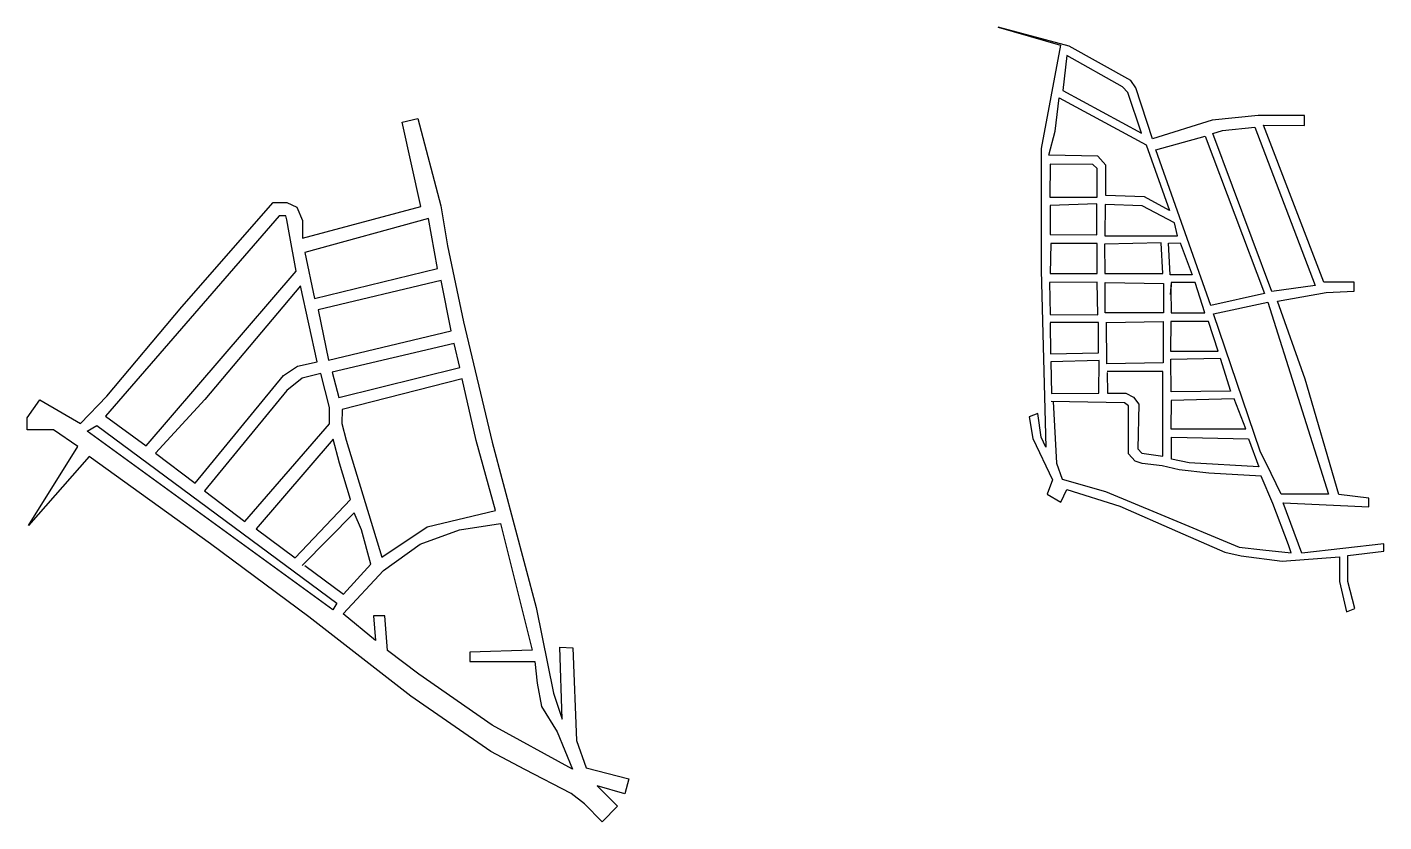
# Model space of a CAD drawing. Header units: millimetres. Extents: x 3404075 to 7267966, y 2999126 to 5261032.
import ezdxf

# ---------------------------------------------------------------- set-up
doc = ezdxf.new("R2010")
doc.units = ezdxf.units.MM

msp = doc.modelspace()

# ---------------------------------------------------------------- linework, layer by layer
for points in [[(6169512, 5261032), (6347094, 5210059), (6291596, 4915232), (6292367, 4567985), (6305012, 4065587), (6292335, 4094095), (6282034, 4161406), (6257470, 4151903), (6267798, 4089946), (6324056, 3972747), (6309450, 3931613), (6309450, 3931613), (6309450, 3931613), (6347827, 3909395), (6365259, 3945031), (6365259, 3945031)], [(6365259, 3945031), (6516011, 3897215), (6680031, 3825945), (6814733, 3766553), (6861482, 3756258), (6977960, 3741213), (7141187, 3753883), (7141187, 3683405), (7161789, 3597089), (7185560, 3606591), (7164958, 3683405), (7164958, 3757050), (7267966, 3769721), (7267966, 3790310), (7034218, 3764177), (6981130, 3907510), (7165751, 3898799), (7225307, 3895989), (7225307, 3920180), (7139603, 3930474), (7043738, 4258708), (6964628, 4481514), (7103292, 4506063), (7183321, 4509231), (7183321, 4535363), (7096953, 4535363), (6925007, 4982323), (7042277, 4980739), (7042277, 5010039), (6909952, 5010039), (6779211, 4996577), (6608853, 4943520), (6562014, 5088025), (6546959, 5109406), (6371846, 5206808), (6169512, 5261032)], [(6365507, 5179884), (6353622, 5080898), (6577862, 4958947), (6539036, 5074563), (6523981, 5091192), (6365507, 5179884)], [(6343321, 5059517), (6591332, 4925687), (6657895, 4739259), (6586582, 4778062), (6476443, 4782022), (6476443, 4868338), (6453465, 4893678), (6314008, 4896846), (6331440, 4964948), (6343321, 5059517)], [(3439960, 4200388), (3555663, 4133359), (3631421, 4210399), (3844833, 4465048), (4104790, 4761561), (4143998, 4761561), (4171909, 4748943), (4187858, 4710422), (4187858, 4660612), (4525446, 4750271), (4472518, 4990986), (4517042, 5000949), (4582167, 4752559), (4601439, 4638990), (4646654, 4422716), (4728823, 4079924), (4854149, 3608875), (4903320, 3365329), (4927908, 3291609), (4921263, 3496166), (4958477, 3494837), (4968446, 3230508), (4995692, 3152803), (5117968, 3121589), (5106006, 3078419), (5027590, 3101664), (5085405, 3043884), (5041595, 2999126), (4991754, 3050265), (4953875, 3079488), (4821631, 3148559), (4724455, 3199314), (4497085, 3356755), (4206524, 3582827), (3926627, 3790890), (3580843, 4039001), (3408062, 3843078), (3408062, 3843078), (3548280, 4067559), (3479168, 4114713), (3404075, 4114713), (3404075, 4148584), (3439960, 4200388)], [(6759463, 4950812), (6928270, 4502609), (6775599, 4468357), (6618994, 4912232), (6759463, 4950812)], [(6780598, 4958455), (6808640, 4966759), (6900034, 4976100), (7072557, 4525797), (6948967, 4508671), (6780598, 4958455)], [(6317178, 4871505), (6316385, 4777270), (6451087, 4777270), (6451087, 4858835), (6439202, 4869921), (6317178, 4871505)], [(6317970, 4753513), (6317178, 4671157), (6450295, 4670365), (6450295, 4758265), (6317970, 4753513)], [(6473895, 4756503), (6473382, 4666808), (6680576, 4666808), (6671344, 4703711), (6580056, 4752916), (6473895, 4756503)], [(3626799, 4154012), (3743094, 4069001), (4170493, 4566705), (4150570, 4675194), (4143260, 4713050), (4141115, 4724161), (4121995, 4724161), (3626799, 4154012)], [(4194621, 4620063), (4222347, 4488275), (4572640, 4574106), (4546943, 4716032), (4194621, 4620063)], [(6319522, 4645634), (6317145, 4560110), (6451055, 4560110), (6451055, 4645634), (6319522, 4645634)], [(6472370, 4643635), (6472883, 4560090), (6638022, 4560090), (6633919, 4646711), (6472370, 4643635)], [(6655036, 4646646), (6687859, 4647158), (6721707, 4556437), (6659652, 4556437), (6655036, 4646646)], [(3770100, 4048439), (3882673, 3962701), (4133873, 4269104), (4174466, 4296290), (4229706, 4308419), (4182819, 4524834), (3910319, 4200887), (3770100, 4048439)], [(4232804, 4456825), (4262245, 4313233), (4611862, 4396361), (4582784, 4540314), (4232804, 4456825)], [(6315497, 4533862), (6317251, 4443074), (6453516, 4442684), (6451371, 4535616), (6315497, 4533862)], [(6475399, 4534718), (6640321, 4531438), (6640321, 4447796), (6474578, 4447796), (6474578, 4534718)], [(6662511, 4534673), (6662511, 4527293), (6662511, 4527293), (6660870, 4514173), (6662511, 4447796), (6758511, 4447796), (6730614, 4533853), (6662511, 4534673), (6659756, 4500256)], [(6782609, 4444731), (6937472, 4478195), (7110451, 3932080), (6975688, 3932080), (6947229, 3990638), (6916121, 4054646), (6782609, 4444731)], [(6317958, 4419134), (6318457, 4331366), (6455235, 4334170), (6455235, 4420331), (6317951, 4420331)], [(6478690, 4302444), (6477885, 4420938)], [(6477888, 4420526), (6639528, 4422986), (6639528, 4305724), (6478690, 4302444)], [(6660857, 4423035), (6660037, 4338573), (6796242, 4338573), (6768344, 4423035), (6660857, 4423035)], [(4272444, 4279184), (4291379, 4206869), (4636262, 4292025), (4620709, 4360284), (4272444, 4279184)], [(6319199, 4308697), (6321790, 4218438), (6456362, 4219235), (6456960, 4312682), (6319199, 4308697)], [(6661504, 4316160), (6802048, 4318742), (6831500, 4225275), (6662021, 4222693), (6661504, 4316160)], [(3909164, 3941642), (4023830, 3854231), (4264949, 4131770), (4264949, 4178195), (4240677, 4275225), (4210127, 4267697), (4187529, 4262260), (4144006, 4227128), (3909164, 3941642)], [(4301183, 4173217), (4300757, 4133099), (4312255, 4085857), (4414498, 3752769), (4543106, 3839166), (4737721, 3885130), (4683315, 4084946), (4642834, 4259648), (4301151, 4173209)], [(6480041, 4277886), (6481074, 4219017), (6532745, 4219017), (6554963, 4207656), (6570464, 4188033), (6567364, 4061000), (6578215, 4048090), (6638152, 4039828), (6638152, 4280984), (6479986, 4280984)], [(6325754, 4195831), (6335317, 4019718), (6351584, 3974134), (6475660, 3939706), (6632366, 3874208), (6856317, 3780602), (6923093, 3773347), (7004335, 3764520), (6996454, 3788011), (6952085, 3904817), (6918913, 3982598), (6769319, 3991523), (6684794, 4000768), (6636447, 4012079), (6579991, 4019092), (6559258, 4025468), (6540439, 4046507), (6540439, 4066589), (6540439, 4183429), (6528953, 4192036), (6320671, 4195831)], [(6662034, 4198734), (6661001, 4117660), (6874400, 4117660), (6841848, 4202865), (6662034, 4198734)], [(3575496, 4110728), (3602108, 4127332), (4285900, 3621652), (4274542, 3602213), (3575496, 4110728)], [(4056152, 3833569), (4167617, 3750887), (4325370, 3916175), (4293717, 4020250), (4275720, 4088144), (4056152, 3833569)], [(6664125, 4094312), (6882175, 4089664), (6911627, 4009623), (6713729, 4020984), (6663609, 4031828), (6663609, 4094312)], [(4195348, 3728493), (4304899, 3647393), (4383343, 3732548), (4356294, 3830545), (4335330, 3878529), (4187233, 3728493)], [(4303723, 3590832), (4419190, 3714995), (4523878, 3789177), (4635861, 3830341), (4752133, 3848350), (4842727, 3487497), (4665100, 3482351), (4665100, 3455337), (4850021, 3455337), (4856932, 3394168), (4869374, 3327705), (4913137, 3255667), (4956901, 3149326), (4728216, 3274534), (4519965, 3419645), (4430294, 3486537), (4422571, 3585159), (4390392, 3585159), (4396399, 3515266), (4303723, 3590832)]]:
    msp.add_lwpolyline(points)

doc.saveas('drawing.dxf')
